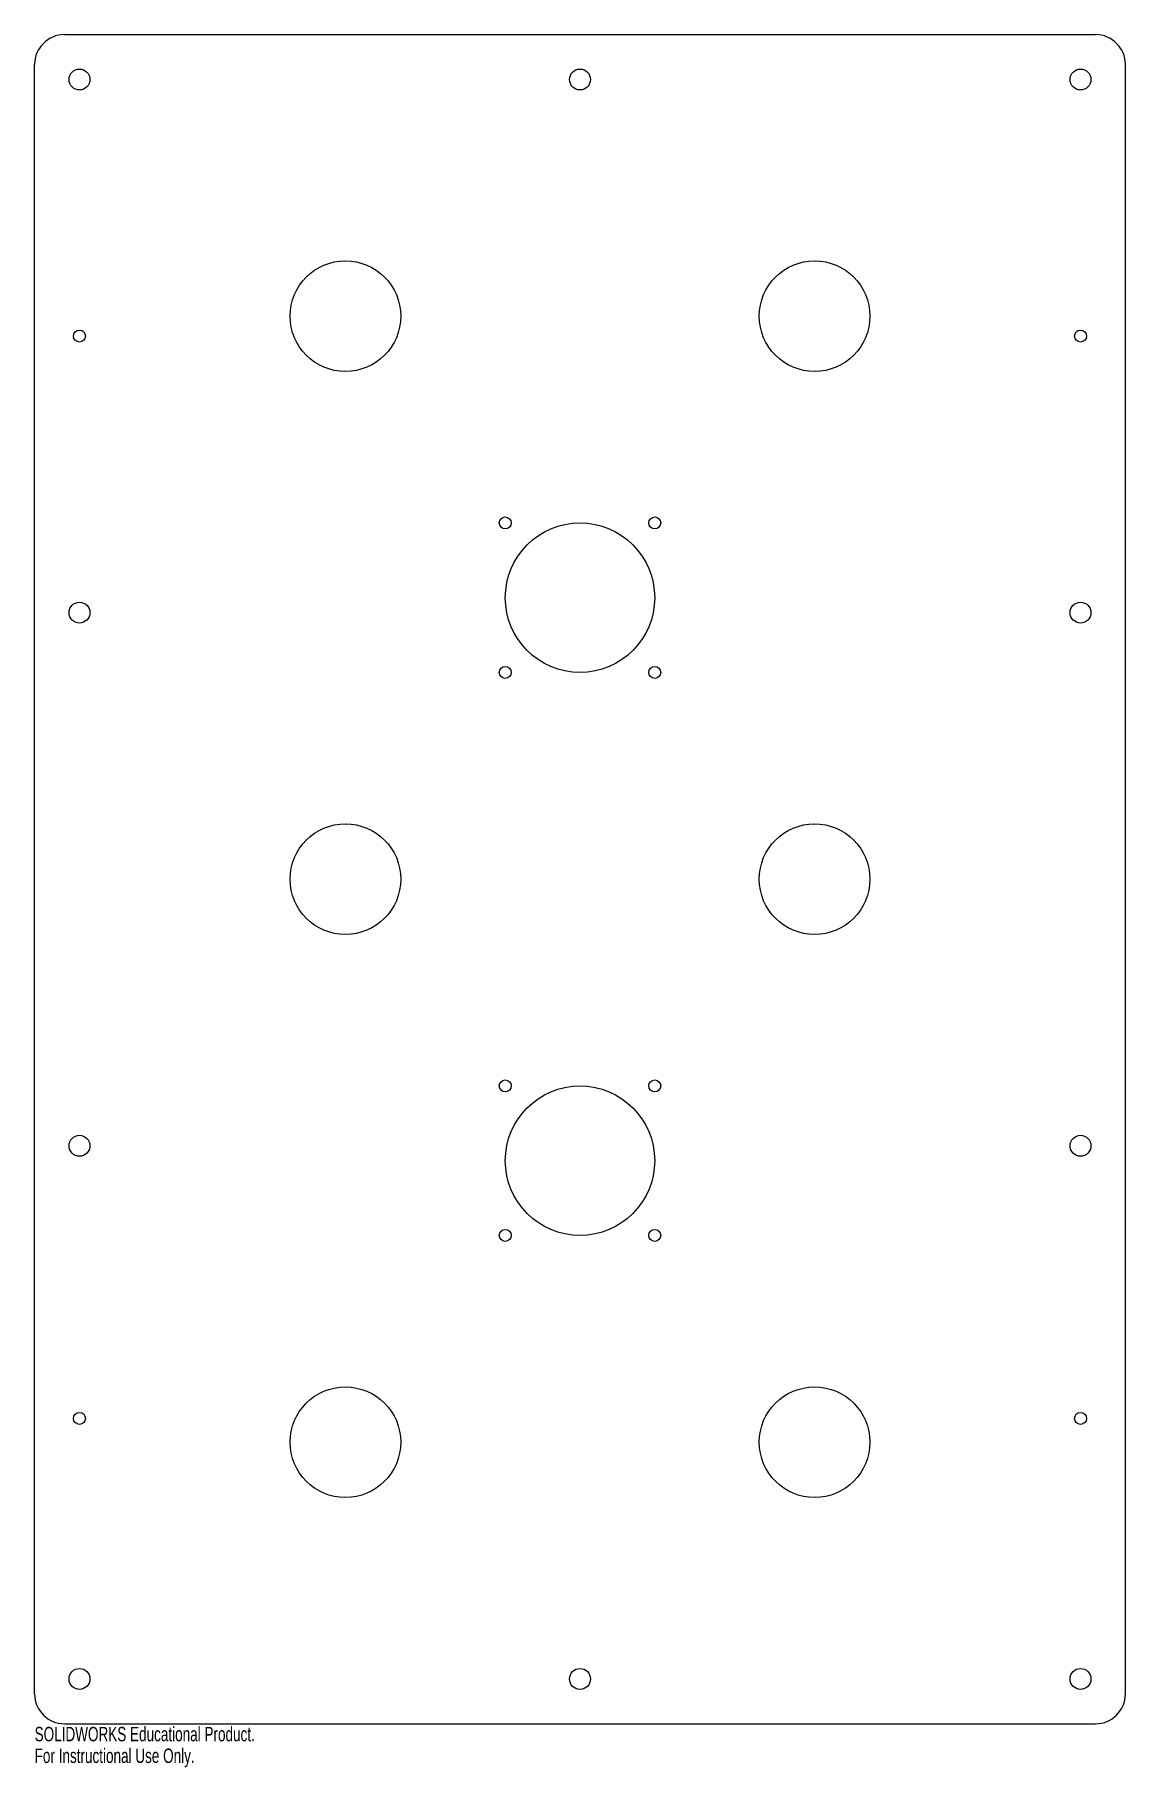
# Model space of a CAD drawing. Header units: millimetres. Extents: x 0 to 365, y -15 to 565.
import ezdxf

# ---------------------------------------------------------------- set-up
doc = ezdxf.new("R2010")
doc.units = ezdxf.units.MM
doc.styles.add('SLDTEXTSTYLE0', font='TXT', dxfattribs={"width": 0.7})

msp = doc.modelspace()

# ---------------------------------------------------------------- linework, layer by layer
at = {"color": 7, "linetype": 'Continuous'}
for p, q in [((10, 565), (355, 565)), ((0, 10), (0, 555)), ((365, 10), (365, 555)), ((10, 0), (355, 0))]:
    msp.add_line(p, q, dxfattribs=at)
for centre, radius in [((15, 550), 3.5), ((182.5, 550), 3.5), ((350, 550), 3.5), ((104, 470.84), 18.5), ((261, 470.84), 18.5), ((15, 464.17), 2), ((350, 464.17), 2), ((157.5, 401.68), 2), ((182.5, 376.68), 25), ((207.5, 401.68), 2), ((15, 371.67), 3.5), ((350, 371.67), 3.5), ((157.5, 351.68), 2), ((207.5, 351.68), 2), ((104, 282.52), 18.5), ((261, 282.52), 18.5), ((157.5, 213.36), 2), ((207.5, 213.36), 2), ((182.5, 188.36), 25), ((15, 193.34), 3.5), ((350, 193.34), 3.5), ((157.5, 163.36), 2), ((207.5, 163.36), 2), ((104, 94.2), 18.5), ((261, 94.2), 18.5), ((15, 102.17), 2), ((350, 102.17), 2), ((15, 15.01), 3.5), ((182.5, 15.01), 3.5), ((350, 15.01), 3.5)]:
    msp.add_circle(centre, radius, dxfattribs=at)
for centre, start, end in [((10, 555), 90, 180), ((355, 555), 0, 90), ((10, 10), 180, 270), ((355, 10), 270, 0)]:
    msp.add_arc(centre, 10, start, end, dxfattribs=at)

# ---------------------------------------------------------------- texts
at = {"color": 7, "linetype": 'Continuous', "char_height": 4.8336, "attachment_point": 1, "style": 'SLDTEXTSTYLE0'}
for s, insert in [('SOLIDWORKS Educational Product.', (0, -1.02)), ('For Instructional Use Only.', (0, -8.27))]:
    msp.add_mtext(s, dxfattribs=dict(at, insert=insert))

doc.saveas('drawing.dxf')
